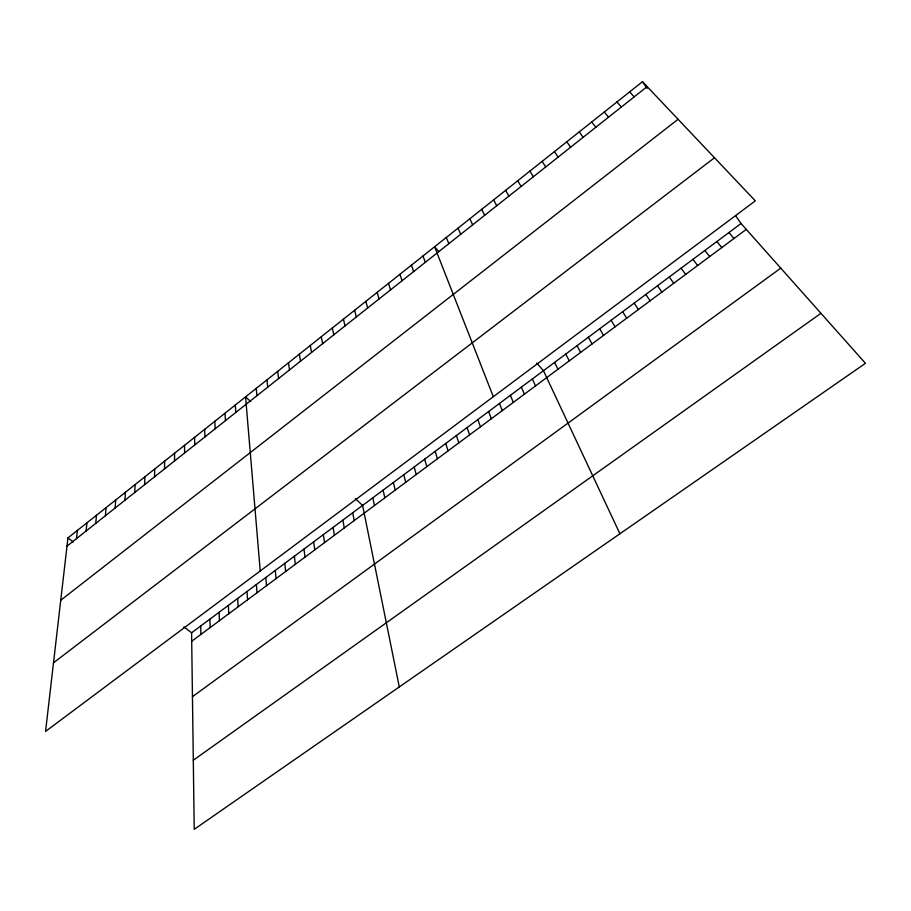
<?xml version="1.0" encoding="UTF-8"?>
<svg xmlns="http://www.w3.org/2000/svg" width="911" height="911" viewBox="0 0 911 911"><rect width="100%" height="100%" fill="white"/><g stroke="black" fill="none" stroke-linecap="round" stroke-linejoin="round"><path stroke-width="1.37" d="M174.536 460.966L174.57 453.245M164.515 468.914L164.629 461.137M154.54 476.806L154.745 468.983M144.61 484.675L144.906 476.795M134.737 492.498L135.113 484.572M124.921 500.276L125.376 492.304M115.139 508.019L115.686 500.002M105.414 515.717L106.052 507.655M95.746 523.381L96.452 515.273M86.124 531.011L86.909 522.846M76.535 538.595L77.412 530.396M67.961 537.9L45.55 731.442L755.299 200.864L642.483 81.683L67.961 537.9L73.392 542.056M67.015 546.144L647.152 86.602M60.741 600.258L678.069 119.273M53.498 662.821L714.497 157.751M191.595 632.781L741.042 223.525L865.45 363.295L194.225 829.317L191.595 632.781L183.931 626.893M191.709 641.264L746.268 229.401M192.449 696.676L780.761 268.141M193.303 760.23L820.959 313.304M250.73 401.637L245.571 396.854L260.239 570.946M355.37 498.693L362.601 505.411L399.303 686.94M629.683 91.84L634.204 96.862M438.874 251.63L434.604 246.756L493.318 396.706M536.75 363.056L543.457 370.686L619.924 533.766M616.963 101.952L621.348 107.054M728.914 232.556L734.015 238.5M716.855 241.54L721.831 247.553M604.312 111.996L608.548 117.189M704.852 250.479L709.715 256.549M591.729 121.983L595.84 127.255M692.918 259.362L697.655 265.5M681.052 268.198L685.664 274.405M579.225 131.913L583.188 137.276M669.255 276.99L673.741 283.264M566.79 141.797L570.628 147.229M642.483 81.683L647.14 88.378M735.735 215.896L741.042 223.525M657.514 285.735L661.887 292.078M554.423 151.613L558.124 157.125M645.831 294.435L650.09 300.835M634.215 303.09L638.349 309.546M542.136 161.372L545.7 166.964M622.657 311.699L626.688 318.212M529.906 171.074L533.356 176.745M611.167 320.262L615.073 326.833M517.755 180.72L521.069 186.47M599.734 328.769L603.526 335.407M588.358 337.241L592.048 343.937M505.673 190.319L508.862 196.15M577.05 345.668L580.614 352.432M493.66 199.862L496.723 205.761M565.788 354.06L569.25 360.87M481.714 209.348L484.652 215.326M554.594 362.396L557.953 369.262M469.837 218.777L472.65 224.835M532.377 378.942L535.52 385.922M458.028 228.16L460.715 234.286M521.354 387.152L524.394 394.19M446.276 237.486L448.85 243.681M510.388 395.317L513.314 402.411M499.479 403.448L502.303 410.588M488.626 411.533L491.348 418.718M422.989 255.98L425.323 262.322M477.831 419.572L480.45 426.815M411.43 265.158L413.651 271.569M467.081 427.578L469.609 434.866M456.4 435.538L458.825 442.883M399.952 274.279L402.047 280.747M445.764 443.463L448.087 450.854M388.519 283.344L390.512 289.892M435.185 451.344L437.417 458.78M377.165 292.363L379.044 298.979M424.663 459.178L426.792 466.671M414.186 466.979L416.225 474.517M365.869 301.336L367.634 308.02M403.767 474.745L405.702 482.329M354.63 310.264L356.292 317.005M393.393 482.466L395.237 490.107M383.075 490.152L384.829 497.827M343.458 319.135L345.007 325.944M372.815 497.793L374.478 505.525M332.344 327.96L333.79 334.827M321.287 336.74L322.631 343.663M352.705 512.768L354.197 520.591M342.866 520.101L344.267 527.959M310.298 345.463L311.528 352.455M333.073 527.401L334.383 535.304M299.366 354.14L300.493 361.2M323.325 534.666L324.544 542.603M288.491 362.783L289.516 369.9M313.623 541.886L314.762 549.868M303.967 549.082L305.026 557.111M277.673 371.369L278.595 378.543M294.355 556.234L295.335 564.308M266.923 379.91L267.732 387.141M284.79 563.362L285.69 571.47M275.27 570.445L276.09 578.599M256.219 388.405L256.936 395.704M265.807 577.506L266.536 585.693M256.378 584.532L257.027 592.754M235.277 405.042L235.801 412.444M246.995 591.524L247.564 599.78M237.646 598.481L238.147 606.772M225.028 413.173L225.45 420.643M228.354 605.405L228.775 613.741M214.825 421.269L215.167 428.785M219.095 612.294L219.437 620.664M204.69 429.332L204.929 436.893M209.894 619.15L210.156 627.565M200.727 625.982L200.91 634.432M194.59 437.337L194.749 444.967M184.557 445.32L184.614 452.983"/></g></svg>
